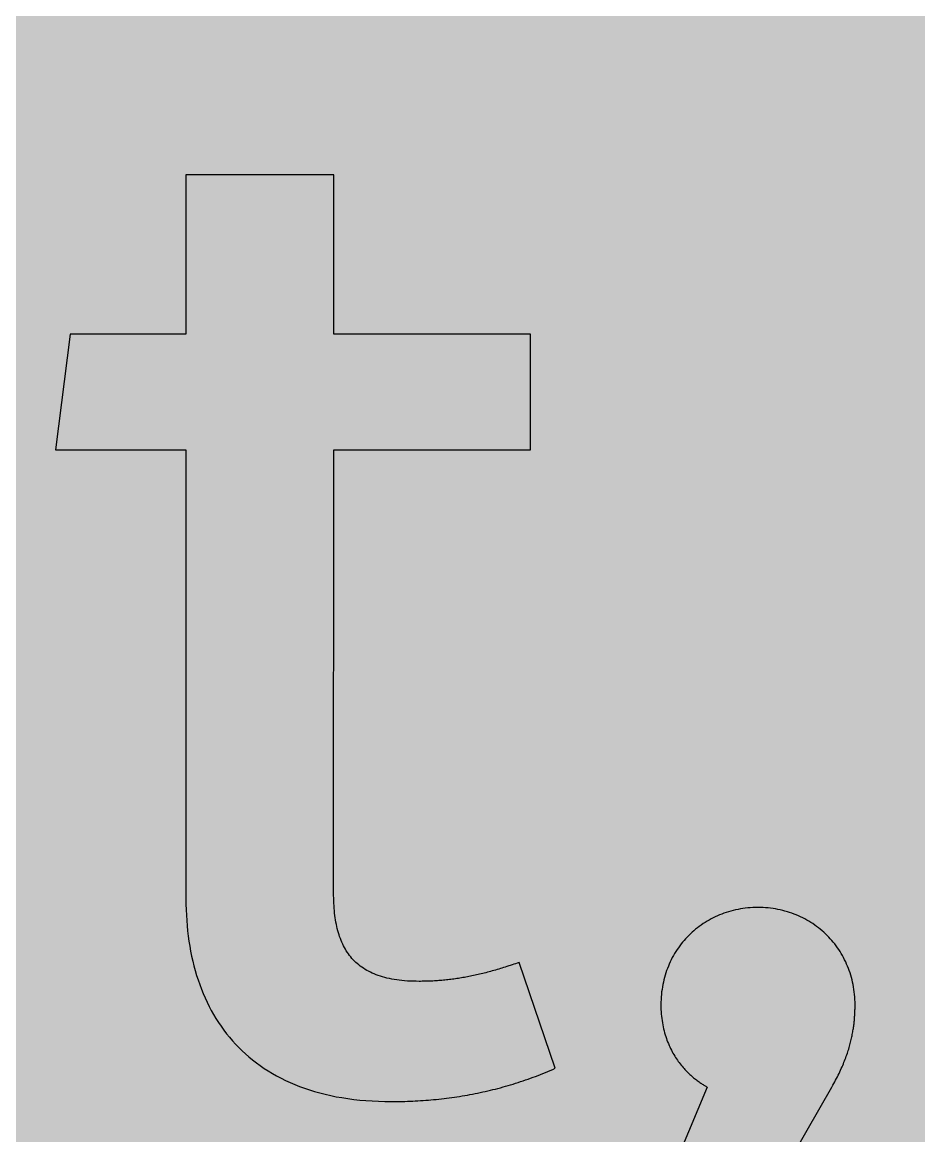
# Model space of a CAD drawing. Header units: millimetres. Extents: x 0 to 212, y 0 to 116.
# Drawn here: x 52.69 to 83.27, y 41.08 to 79.05 of the extents above; entities that cross this region are included whole.
import ezdxf

# ---------------------------------------------------------------- set-up
doc = ezdxf.new("R2010")
doc.units = ezdxf.units.MM

msp = doc.modelspace()

# ---------------------------------------------------------------- hatches: boundary and pattern name
for color, points in [(254, [(14.1633, 0.0536), (13.9878, 0.0533), (13.8125, 0.0559), (13.6373, 0.061), (13.462, 0.0686), (13.2893, 0.0787), (13.114, 0.0914), (12.9413, 0.1041), (12.7686, 0.1219), (12.5959, 0.1397), (12.4231, 0.16), (12.2504, 0.1829), (12.0777, 0.2057), (11.9075, 0.2337), (11.7373, 0.2616), (11.5672, 0.2921), (11.397, 0.3251), (11.2268, 0.3607), (11.0592, 0.3988), (10.8915, 0.4369), (10.7239, 0.4775), (10.5562, 0.5207), (10.3886, 0.5664), (10.2235, 0.6121), (10.0584, 0.6629), (9.8933, 0.7137), (9.7307, 0.7671), (9.5682, 0.8204), (9.4056, 0.8788), (9.2431, 0.9373), (9.083, 0.9982), (8.923, 1.0617), (8.763, 1.1252), (8.6055, 1.1938), (8.4455, 1.2624), (8.2906, 1.331), (8.1331, 1.4046), (7.9781, 1.4783), (7.8232, 1.5545), (7.6708, 1.6332), (7.5184, 1.7145), (7.366, 1.7958), (7.2161, 1.8796), (7.0663, 1.966), (6.919, 2.0523), (6.7716, 2.1438), (6.6243, 2.2352), (6.4795, 2.3266), (6.3348, 2.4232), (6.19, 2.5197), (6.0477, 2.6187), (5.908, 2.7178), (5.7683, 2.8194), (5.6286, 2.9235), (5.4915, 3.0302), (5.3543, 3.1369), (5.2197, 3.2461), (5.0851, 3.3579), (4.953, 3.4722), (4.8209, 3.5865), (4.6914, 3.7033), (4.5644, 3.8202), (4.4348, 3.9395), (4.3104, 4.0615), (4.1859, 4.1859), (4.0615, 4.3104), (3.9395, 4.4348), (3.8202, 4.5618), (3.7033, 4.6914), (3.5865, 4.8209), (3.4722, 4.953), (3.3579, 5.0851), (3.2487, 5.2197), (3.1369, 5.3543), (3.0302, 5.4915), (2.9235, 5.6286), (2.8194, 5.7683), (2.7178, 5.908), (2.6187, 6.0477), (2.5197, 6.19), (2.4232, 6.3348), (2.3266, 6.477), (2.2352, 6.6243), (2.1438, 6.7691), (2.0523, 6.919), (1.966, 7.0663), (1.8796, 7.2161), (1.7958, 7.366), (1.7145, 7.5184), (1.6332, 7.6708), (1.5545, 7.8232), (1.4783, 7.9781), (1.4046, 8.1331), (1.331, 8.2906), (1.2598, 8.4455), (1.1913, 8.603), (1.1252, 8.763), (1.0592, 8.923), (0.9982, 9.083), (0.9373, 9.2431), (0.8763, 9.4056), (0.8204, 9.5682), (0.7645, 9.7307), (0.7112, 9.8933), (0.6604, 10.0584), (0.6121, 10.2235), (0.5639, 10.3911), (0.5207, 10.5562), (0.4775, 10.7239), (0.4343, 10.8915), (0.3962, 11.0592), (0.3607, 11.2268), (0.3251, 11.397), (0.2921, 11.5672), (0.2616, 11.7373), (0.2311, 11.9075), (0.2057, 12.0802), (0.1803, 12.2504), (0.1575, 12.4231), (0.1372, 12.5959), (0.1194, 12.7686), (0.1041, 12.9413), (0.0889, 13.1166), (0.0787, 13.2893), (0.0686, 13.4645), (0.061, 13.6373), (0.0559, 13.8125), (0.0508, 13.9878), (0.0508, 14.163), (0.0522, 102.3592), (0.0508, 102.5322), (0.0559, 102.7074), (0.061, 102.8827), (0.0686, 103.058), (0.0787, 103.2307), (0.0889, 103.4059), (0.1041, 103.5787), (0.1194, 103.7514), (0.1372, 103.9241), (0.1575, 104.0968), (0.1803, 104.2695), (0.2057, 104.4423), (0.2311, 104.6124), (0.2616, 104.7826), (0.2921, 104.9528), (0.3251, 105.123), (0.3607, 105.2932), (0.3962, 105.4608), (0.4343, 105.6284), (0.4775, 105.7961), (0.5207, 105.9637), (0.5639, 106.1314), (0.6121, 106.2965), (0.6604, 106.4616), (0.7112, 106.6267), (0.7645, 106.7892), (0.8204, 106.9518), (0.8763, 107.1143), (0.9373, 107.2769), (0.9982, 107.4369), (1.0592, 107.5969), (1.1252, 107.757), (1.1913, 107.9144), (1.2598, 108.0745), (1.331, 108.2294), (1.4046, 108.3869), (1.4783, 108.5418), (1.5545, 108.6968), (1.6332, 108.8492), (1.7145, 109.0016), (1.7958, 109.154), (1.8796, 109.3038), (1.966, 109.4537), (2.0523, 109.601), (2.1438, 109.7483), (2.2352, 109.8956), (2.3266, 110.0404), (2.4232, 110.1852), (2.5197, 110.33), (2.6187, 110.4722), (2.7178, 110.6119), (2.8194, 110.7516), (2.9235, 110.8913), (3.0302, 111.0285), (3.1369, 111.1656), (3.2487, 111.3003), (3.3579, 111.4349), (3.4722, 111.567), (3.5865, 111.699), (3.7033, 111.8286), (3.8202, 111.9556), (3.9395, 112.0851), (4.0615, 112.2096), (4.1859, 112.334), (4.3104, 112.4585), (4.4348, 112.5804), (4.5644, 112.6998), (4.6914, 112.8166), (4.8209, 112.9335), (4.953, 113.0478), (5.0851, 113.1621), (5.2197, 113.2713), (5.3543, 113.3831), (5.4915, 113.4897), (5.6286, 113.5964), (5.7683, 113.7006), (5.908, 113.8022), (6.0477, 113.9012), (6.19, 114.0003), (6.3348, 114.0968), (6.4795, 114.1933), (6.6243, 114.2848), (6.7716, 114.3762), (6.919, 114.4676), (7.0663, 114.554), (7.2161, 114.6404), (7.366, 114.7242), (7.5184, 114.8055), (7.6708, 114.8867), (7.8232, 114.9655), (7.9781, 115.0417), (8.1331, 115.1153), (8.2906, 115.189), (8.4455, 115.2601), (8.6055, 115.3287), (8.763, 115.3947), (8.923, 115.4608), (9.083, 115.5217), (9.2431, 115.5827), (9.4056, 115.6437), (9.5682, 115.6995), (9.7307, 115.7554), (9.8933, 115.8088), (10.0584, 115.8596), (10.2235, 115.9078), (10.3886, 115.9561), (10.5562, 115.9993), (10.7239, 116.0424), (10.8915, 116.0856), (11.0592, 116.1237), (11.2268, 116.1593), (11.397, 116.1948), (11.5672, 116.2279), (11.7373, 116.2583), (11.9075, 116.2888), (12.0777, 116.3142), (12.2504, 116.3396), (12.4231, 116.3625), (12.5959, 116.3828), (12.7686, 116.4006), (12.9413, 116.4158), (13.114, 116.4311), (13.2893, 116.4412), (13.462, 116.4514), (13.6373, 116.459), (13.8125, 116.4641), (13.9878, 116.4692), (14.163, 116.4692), (197.6078, 116.4703), (197.7822, 116.4692), (197.9574, 116.4641), (198.1327, 116.459), (198.3054, 116.4514), (198.4807, 116.4412), (198.6534, 116.4311), (198.8287, 116.4158), (199.0014, 116.4006), (199.1741, 116.3828), (199.3468, 116.3625), (199.5195, 116.3396), (199.6897, 116.3142), (199.8624, 116.2888), (200.0326, 116.2583), (200.2028, 116.2279), (200.373, 116.1948), (200.5432, 116.1593), (200.7108, 116.1237), (200.8784, 116.0856), (201.0461, 116.0424), (201.2137, 115.9993), (201.3788, 115.9561), (201.5465, 115.9078), (201.7116, 115.8596), (201.8767, 115.8088), (202.0392, 115.7554), (202.2018, 115.6995), (202.3643, 115.6437), (202.5269, 115.5827), (202.6869, 115.5217), (202.8469, 115.4608), (203.007, 115.3947), (203.167, 115.3287), (203.3245, 115.2601), (203.4794, 115.189), (203.6369, 115.1153), (203.7918, 115.0417), (203.9468, 114.9655), (204.0992, 114.8867), (204.2516, 114.8055), (204.404, 114.7242), (204.5538, 114.6404), (204.7037, 114.554), (204.8535, 114.4676), (205.0009, 114.3762), (205.1456, 114.2848), (205.293, 114.1933), (205.4352, 114.0968), (205.58, 114.0003), (205.7222, 113.9012), (205.8619, 113.8022), (206.0016, 113.7006), (206.1413, 113.5964), (206.2785, 113.4897), (206.4156, 113.3831), (206.5503, 113.2713), (206.6849, 113.1621), (206.817, 113.0478), (206.949, 112.9335), (207.0786, 112.8166), (207.2081, 112.6998), (207.3351, 112.5804), (207.4596, 112.4585), (207.584, 112.334), (207.7085, 112.2096), (207.8304, 112.0851), (207.9498, 111.9556), (208.0666, 111.8286), (208.1835, 111.699), (208.2978, 111.567), (208.4121, 111.4349), (208.5238, 111.3003), (208.6331, 111.1656), (208.7397, 111.0285), (208.8464, 110.8913), (208.9506, 110.7516), (209.0522, 110.6119), (209.1512, 110.4722), (209.2503, 110.33), (209.3468, 110.1852), (209.4433, 110.0404), (209.5348, 109.8956), (209.6262, 109.7483), (209.7176, 109.601), (209.804, 109.4537), (209.8904, 109.3038), (209.9742, 109.154), (210.0555, 109.0016), (210.1367, 108.8492), (210.2155, 108.6968), (210.2917, 108.5418), (210.3653, 108.3869), (210.439, 108.2294), (210.5076, 108.0745), (210.5762, 107.9144), (210.6447, 107.757), (210.7082, 107.5969), (210.7717, 107.4369), (210.8327, 107.2769), (210.8911, 107.1143), (210.9495, 106.9518), (211.0029, 106.7892), (211.0562, 106.6267), (211.107, 106.4616), (211.1578, 106.2965), (211.2035, 106.1314), (211.2493, 105.9637), (211.2924, 105.7961), (211.3331, 105.6284), (211.3712, 105.4608), (211.4093, 105.2932), (211.4448, 105.123), (211.4779, 104.9528), (211.5083, 104.7826), (211.5363, 104.6124), (211.5642, 104.4423), (211.5871, 104.2695), (211.6099, 104.0968), (211.6303, 103.9241), (211.648, 103.7514), (211.6658, 103.5787), (211.6785, 103.4059), (211.6912, 103.2307), (211.7014, 103.058), (211.709, 102.8827), (211.7141, 102.7074), (211.7166, 102.5322), (211.7166, 102.3569), (211.7189, 14.1647), (211.7166, 13.9878), (211.7141, 13.8125), (211.709, 13.6373), (211.7014, 13.4645), (211.6912, 13.2893), (211.6785, 13.1166), (211.6658, 12.9413), (211.648, 12.7686), (211.6303, 12.5959), (211.6099, 12.4231), (211.5871, 12.2504), (211.5642, 12.0802), (211.5363, 11.9075), (211.5083, 11.7373), (211.4779, 11.5672), (211.4448, 11.397), (211.4093, 11.2268), (211.3712, 11.0592), (211.3331, 10.8915), (211.2924, 10.7239), (211.2493, 10.5562), (211.2035, 10.3911), (211.1578, 10.2235), (211.107, 10.0584), (211.0562, 9.8933), (211.0029, 9.7307), (210.9495, 9.5682), (210.8911, 9.4056), (210.8327, 9.2431), (210.7717, 9.083), (210.7082, 8.923), (210.6447, 8.763), (210.5762, 8.603), (210.5076, 8.4455), (210.439, 8.2906), (210.3653, 8.1331), (210.2917, 7.9781), (210.2155, 7.8232), (210.1367, 7.6708), (210.0555, 7.5184), (209.9742, 7.366), (209.8904, 7.2161), (209.804, 7.0663), (209.7176, 6.919), (209.6262, 6.7691), (209.5348, 6.6243), (209.4433, 6.477), (209.3468, 6.3348), (209.2503, 6.19), (209.1512, 6.0477), (209.0522, 5.908), (208.9506, 5.7683), (208.8464, 5.6286), (208.7397, 5.4915), (208.6331, 5.3543), (208.5238, 5.2197), (208.4121, 5.0851), (208.2978, 4.953), (208.1835, 4.8209), (208.0666, 4.6914), (207.9498, 4.5618), (207.8304, 4.4348), (207.7085, 4.3104), (207.584, 4.1859), (207.4596, 4.0615), (207.3351, 3.9395), (207.2081, 3.8202), (207.0786, 3.7033), (206.949, 3.5865), (206.817, 3.4722), (206.6849, 3.3579), (206.5503, 3.2461), (206.4156, 3.1369), (206.2785, 3.0302), (206.1413, 2.9235), (206.0016, 2.8194), (205.8619, 2.7178), (205.7222, 2.6187), (205.58, 2.5197), (205.4352, 2.4232), (205.293, 2.3266), (205.1456, 2.2352), (205.0009, 2.1438), (204.8535, 2.0523), (204.7037, 1.966), (204.5538, 1.8796), (204.404, 1.7958), (204.2516, 1.7145), (204.0992, 1.6332), (203.9468, 1.5545), (203.7918, 1.4783), (203.6369, 1.4046), (203.4794, 1.331), (203.3245, 1.2624), (203.167, 1.1938), (203.007, 1.1252), (202.8469, 1.0617), (202.6869, 0.9982), (202.5269, 0.9373), (202.3643, 0.8788), (202.2018, 0.8204), (202.0392, 0.7671), (201.8767, 0.7137), (201.7116, 0.6629), (201.5465, 0.6121), (201.3788, 0.5664), (201.2137, 0.5207), (201.0461, 0.4775), (200.8784, 0.4369), (200.7108, 0.3988), (200.5432, 0.3607), (200.373, 0.3251), (200.2028, 0.2921), (200.0326, 0.2616), (199.8624, 0.2337), (199.6897, 0.2057), (199.5195, 0.1829), (199.3468, 0.16), (199.1741, 0.1397), (199.0014, 0.1219), (198.8287, 0.1041), (198.6534, 0.0914), (198.4807, 0.0787), (198.3054, 0.0686), (198.1327, 0.061), (197.9574, 0.0559), (197.7822, 0.0533), (197.6069, 0.0533)]), (59, [(58.2757, 49.1599), (58.2752, 48.9712), (58.2803, 48.7858), (58.2879, 48.6029), (58.3006, 48.4226), (58.3133, 48.2422), (58.3311, 48.0644), (58.354, 47.8866), (58.3768, 47.7139), (58.4048, 47.5412), (58.4352, 47.371), (58.4683, 47.2008), (58.5064, 47.0357), (58.547, 46.8706), (58.5927, 46.7081), (58.6384, 46.548), (58.6892, 46.3906), (58.7426, 46.2356), (58.801, 46.0807), (58.862, 45.9308), (58.9255, 45.781), (58.994, 45.6362), (59.0652, 45.4914), (59.1388, 45.3517), (59.2176, 45.212), (59.2988, 45.0774), (59.3827, 44.9428), (59.4716, 44.8132), (59.563, 44.6837), (59.6595, 44.5592), (59.7586, 44.4373), (59.8602, 44.3179), (59.9643, 44.2011), (60.0761, 44.0868), (60.1878, 43.9776), (60.3047, 43.8683), (60.4241, 43.7642), (60.5485, 43.6626), (60.6755, 43.5635), (60.8076, 43.4696), (60.9422, 43.3756), (61.0794, 43.2867), (61.2216, 43.2029), (61.3664, 43.1216), (61.5163, 43.0428), (61.6687, 42.9666), (61.8261, 42.8955), (61.9862, 42.8269), (62.1487, 42.7609), (62.3164, 42.6999), (62.4891, 42.6415), (62.6643, 42.5882), (62.8421, 42.5399), (63.025, 42.4917), (63.213, 42.451), (63.4009, 42.4104), (63.5965, 42.3774), (63.7946, 42.3469), (63.9953, 42.3189), (64.201, 42.2961), (64.4119, 42.2783), (64.6252, 42.2631), (64.8411, 42.2529), (65.0621, 42.2453), (65.2882, 42.2427), (65.3771, 42.2427), (65.4685, 42.2453), (65.5574, 42.2453), (65.6488, 42.2478), (65.7377, 42.2504), (65.8266, 42.2529), (65.9181, 42.2554), (66.007, 42.2605), (66.0959, 42.2631), (66.1873, 42.2681), (66.2762, 42.2758), (66.3651, 42.2808), (66.454, 42.2859), (66.5429, 42.2935), (66.6318, 42.3012), (66.7207, 42.3088), (66.8122, 42.3189), (66.8985, 42.3291), (66.9874, 42.3367), (67.0763, 42.3469), (67.1652, 42.3596), (67.2541, 42.3697), (67.343, 42.3824), (67.4319, 42.3951), (67.5183, 42.4078), (67.6072, 42.4205), (67.6961, 42.4358), (67.7824, 42.451), (67.8713, 42.4663), (67.9577, 42.4815), (68.0466, 42.4993), (68.133, 42.5145), (68.2219, 42.5323), (68.3082, 42.5501), (68.3946, 42.5704), (68.4809, 42.5907), (68.5698, 42.6085), (68.6562, 42.6314), (68.7426, 42.6517), (68.8289, 42.672), (68.9153, 42.6949), (69.0016, 42.7177), (69.088, 42.7431), (69.1744, 42.766), (69.2607, 42.7914), (69.3445, 42.8168), (69.4309, 42.8422), (69.5173, 42.8701), (69.6036, 42.8955), (69.6874, 42.9235), (69.7738, 42.9539), (69.8576, 42.9819), (69.944, 43.0124), (70.0278, 43.0428), (70.1116, 43.0733), (70.198, 43.1038), (70.2818, 43.1368), (70.3656, 43.1698), (70.4494, 43.2029), (70.5333, 43.2384), (70.6171, 43.2714), (70.7009, 43.307), (70.7847, 43.3426), (70.8685, 43.3807), (69.6352, 46.9868), (69.5731, 46.9646), (69.5147, 46.9443), (69.4563, 46.924), (69.3953, 46.9062), (69.3369, 46.8859), (69.281, 46.8681), (69.2226, 46.8478), (69.1642, 46.83), (69.1083, 46.8122), (69.0524, 46.7944), (68.9966, 46.7766), (68.9407, 46.7614), (68.8848, 46.7436), (68.8289, 46.7284), (68.773, 46.7131), (68.7197, 46.6979), (68.6638, 46.6827), (68.6105, 46.6674), (68.5571, 46.6522), (68.5038, 46.6395), (68.4505, 46.6268), (68.3971, 46.6115), (68.3438, 46.5988), (68.2904, 46.5861), (68.2371, 46.5734), (68.1863, 46.5633), (68.133, 46.5506), (68.0822, 46.5404), (68.0288, 46.5277), (67.978, 46.5176), (67.9247, 46.5074), (67.8739, 46.4972), (67.8231, 46.4871), (67.7723, 46.4795), (67.7189, 46.4693), (67.6681, 46.4617), (67.6173, 46.4515), (67.5665, 46.4439), (67.5157, 46.4363), (67.4649, 46.4287), (67.4141, 46.421), (67.3633, 46.416), (67.3125, 46.4083), (67.2617, 46.4033), (67.2109, 46.3956), (67.1576, 46.3906), (67.1068, 46.3855), (67.056, 46.3804), (67.0052, 46.3753), (66.9544, 46.3728), (66.9036, 46.3677), (66.8528, 46.3652), (66.7995, 46.3601), (66.7487, 46.3575), (66.6979, 46.355), (66.6445, 46.3525), (66.5937, 46.3499), (66.5404, 46.3474), (66.4896, 46.3474), (66.4362, 46.3448), (66.3854, 46.3448), (66.3321, 46.3448), (66.2788, 46.3423), (66.2254, 46.3423), (66.1238, 46.3448), (66.0222, 46.3474), (65.9232, 46.3499), (65.8266, 46.355), (65.7327, 46.3626), (65.6412, 46.3728), (65.5498, 46.3829), (65.4634, 46.3931), (65.3771, 46.4058), (65.2932, 46.421), (65.212, 46.4388), (65.1307, 46.4566), (65.0545, 46.4744), (64.9783, 46.4972), (64.9046, 46.5201), (64.8335, 46.543), (64.7624, 46.5684), (64.6938, 46.5963), (64.6303, 46.6242), (64.5643, 46.6547), (64.5033, 46.6852), (64.4423, 46.7182), (64.3839, 46.7512), (64.328, 46.7893), (64.2722, 46.8249), (64.2188, 46.8655), (64.168, 46.9036), (64.1172, 46.9468), (64.069, 46.99), (64.0232, 47.0332), (63.9775, 47.0789), (63.9343, 47.1272), (63.8937, 47.1754), (63.8531, 47.2262), (63.815, 47.277), (63.7794, 47.3304), (63.7438, 47.3837), (63.7108, 47.4396), (63.6778, 47.498), (63.6473, 47.5564), (63.6194, 47.6148), (63.5914, 47.6758), (63.5635, 47.7393), (63.5406, 47.8028), (63.5152, 47.8688), (63.4949, 47.9349), (63.4746, 48.0035), (63.4543, 48.072), (63.4365, 48.1432), (63.4187, 48.2143), (63.4035, 48.2879), (63.3908, 48.3616), (63.3781, 48.4378), (63.3654, 48.514), (63.3552, 48.5927), (63.3451, 48.674), (63.3374, 48.7528), (63.3298, 48.8366), (63.3247, 48.9204), (63.3197, 49.0042), (63.3171, 49.0906), (63.3146, 49.1769), (63.312, 49.2658), (63.312, 49.3547), (63.3127, 64.4698), (70.0306, 64.4698), (70.0306, 68.4205), (63.3127, 68.4205), (63.3127, 73.8544), (58.2757, 73.8544), (58.2757, 68.4205), (54.3235, 68.4205), (53.8304, 64.4698), (58.2757, 64.4698)]), (59, [(74.4746, 45.5535), (74.4753, 45.4685), (74.4753, 45.3873), (74.4804, 45.3085), (74.4855, 45.2298), (74.4931, 45.1536), (74.5007, 45.0774), (74.5109, 45.0037), (74.5236, 44.9301), (74.5363, 44.8589), (74.549, 44.7904), (74.5642, 44.7218), (74.582, 44.6532), (74.5998, 44.5872), (74.6176, 44.5237), (74.6379, 44.4602), (74.6582, 44.3967), (74.6785, 44.3357), (74.7014, 44.2773), (74.7268, 44.2189), (74.7497, 44.1604), (74.7751, 44.1046), (74.803, 44.0512), (74.8284, 43.9979), (74.8563, 43.9445), (74.8843, 43.8937), (74.9148, 43.8455), (74.9427, 43.7972), (74.9732, 43.749), (75.0037, 43.7032), (75.0341, 43.6575), (75.0646, 43.6143), (75.0976, 43.5712), (75.1281, 43.5305), (75.1611, 43.4899), (75.1942, 43.4492), (75.2272, 43.4111), (75.2602, 43.373), (75.2932, 43.3375), (75.3262, 43.3019), (75.3593, 43.2689), (75.3923, 43.2359), (75.4253, 43.2029), (75.4583, 43.1724), (75.4913, 43.1419), (75.5244, 43.114), (75.5548, 43.086), (75.5879, 43.0581), (75.6209, 43.0327), (75.6514, 43.0073), (75.6818, 42.9819), (75.7123, 42.959), (75.7428, 42.9362), (75.7733, 42.9158), (75.8012, 42.8955), (75.8317, 42.8752), (75.8596, 42.8574), (75.885, 42.8396), (75.913, 42.8219), (75.9384, 42.8066), (75.9638, 42.7914), (75.9866, 42.7761), (76.0095, 42.7634), (76.0324, 42.7507), (76.0552, 42.738), (73.2398, 36.0218), (76.4508, 36.0218), (80.3025, 42.7397), (80.3351, 42.799), (80.3681, 42.8574), (80.4012, 42.9158), (80.4316, 42.9743), (80.4621, 43.0327), (80.4926, 43.0911), (80.5205, 43.147), (80.5485, 43.2029), (80.5739, 43.2587), (80.5993, 43.3146), (80.6247, 43.3705), (80.6501, 43.4238), (80.6729, 43.4772), (80.6958, 43.5305), (80.7161, 43.5839), (80.7364, 43.6372), (80.7568, 43.688), (80.7771, 43.7388), (80.7949, 43.7896), (80.8126, 43.8404), (80.8304, 43.8912), (80.8457, 43.9395), (80.8609, 43.9877), (80.8761, 44.036), (80.8914, 44.0842), (80.9041, 44.1325), (80.9193, 44.1782), (80.9295, 44.2239), (80.9422, 44.2697), (80.9549, 44.3154), (80.965, 44.3611), (80.9752, 44.4043), (80.9854, 44.4475), (80.993, 44.4906), (81.0006, 44.5338), (81.0108, 44.577), (81.0184, 44.6176), (81.0235, 44.6583), (81.0311, 44.6989), (81.0362, 44.7396), (81.0438, 44.7802), (81.0489, 44.8183), (81.0539, 44.8564), (81.059, 44.8945), (81.0616, 44.9326), (81.0666, 44.9707), (81.0692, 45.0063), (81.0717, 45.0444), (81.0768, 45.0799), (81.0793, 45.1129), (81.0793, 45.1485), (81.0819, 45.1815), (81.0844, 45.2171), (81.087, 45.2501), (81.087, 45.2806), (81.0895, 45.3136), (81.0895, 45.3466), (81.0895, 45.3771), (81.092, 45.4076), (81.092, 45.4381), (81.092, 45.466), (81.092, 45.4965), (81.092, 45.5244), (81.092, 45.5524), (81.092, 45.6387), (81.087, 45.7276), (81.0819, 45.814), (81.0768, 45.8978), (81.0666, 45.9842), (81.0539, 46.068), (81.0412, 46.1518), (81.026, 46.2331), (81.0108, 46.3144), (80.9904, 46.3956), (80.9701, 46.4744), (80.9473, 46.5557), (80.9219, 46.6319), (80.8965, 46.7106), (80.8685, 46.7868), (80.838, 46.8605), (80.8076, 46.9341), (80.7745, 47.0078), (80.739, 47.0814), (80.7034, 47.1526), (80.6653, 47.2211), (80.6247, 47.2897), (80.584, 47.3583), (80.5409, 47.4243), (80.4951, 47.4904), (80.4494, 47.5539), (80.4012, 47.6174), (80.3529, 47.6783), (80.3021, 47.7393), (80.2488, 47.7977), (80.1954, 47.8536), (80.1421, 47.912), (80.0837, 47.9654), (80.0278, 48.0187), (79.9694, 48.072), (79.9084, 48.1228), (79.8474, 48.1711), (79.7839, 48.2194), (79.7204, 48.2651), (79.6544, 48.3108), (79.5884, 48.354), (79.5198, 48.3946), (79.4512, 48.4353), (79.3826, 48.4734), (79.3115, 48.5089), (79.2378, 48.5445), (79.1642, 48.5775), (79.0905, 48.608), (79.0169, 48.6385), (78.9407, 48.6664), (78.8619, 48.6943), (78.7857, 48.7172), (78.7044, 48.7401), (78.6257, 48.7604), (78.5444, 48.7807), (78.4631, 48.7959), (78.3819, 48.8112), (78.298, 48.8264), (78.2142, 48.8366), (78.1279, 48.8467), (78.044, 48.8518), (77.9577, 48.8569), (77.8688, 48.862), (77.7824, 48.862), (77.6935, 48.862), (77.6072, 48.8569), (77.5208, 48.8518), (77.4344, 48.8467), (77.3506, 48.8366), (77.2668, 48.8264), (77.183, 48.8112), (77.1017, 48.7959), (77.0204, 48.7807), (76.9391, 48.7604), (76.8579, 48.7401), (76.7791, 48.7172), (76.7029, 48.6943), (76.6242, 48.6664), (76.548, 48.6385), (76.4743, 48.608), (76.3981, 48.5775), (76.327, 48.5445), (76.2533, 48.5089), (76.1822, 48.4734), (76.1136, 48.4353), (76.0451, 48.3946), (75.9765, 48.354), (75.9104, 48.3108), (75.8444, 48.2651), (75.7809, 48.2194), (75.7174, 48.1711), (75.6564, 48.1228), (75.5955, 48.072), (75.5371, 48.0187), (75.4812, 47.9654), (75.4228, 47.912), (75.3694, 47.8536), (75.3161, 47.7977), (75.2627, 47.7393), (75.2119, 47.6783), (75.1637, 47.6174), (75.1154, 47.5539), (75.0697, 47.4904), (75.0265, 47.4243), (74.9833, 47.3583), (74.9402, 47.2897), (74.9021, 47.2211), (74.8614, 47.1526), (74.8259, 47.0814), (74.7903, 47.0078), (74.7573, 46.9341), (74.7268, 46.8605), (74.6963, 46.7868), (74.6684, 46.7106), (74.643, 46.6319), (74.6176, 46.5557), (74.5947, 46.4744), (74.5744, 46.3956), (74.5566, 46.3144), (74.5388, 46.2331), (74.5236, 46.1518), (74.5109, 46.068), (74.4982, 45.9842), (74.4906, 45.8978), (74.483, 45.814), (74.4779, 45.7276), (74.4753, 45.6387), (74.4728, 45.5524)])]:
    msp.add_hatch(color=color).paths.add_polyline_path(points)

# ---------------------------------------------------------------- linework, layer by layer
at = {"color": 59}
for points in [[(58.2757, 49.1599), (58.2752, 48.9712), (58.2803, 48.7858), (58.2879, 48.6029), (58.3006, 48.4226), (58.3133, 48.2422), (58.3311, 48.0644), (58.354, 47.8866), (58.3768, 47.7139), (58.4048, 47.5412), (58.4352, 47.371), (58.4683, 47.2008), (58.5064, 47.0357), (58.547, 46.8706), (58.5927, 46.7081), (58.6384, 46.548), (58.6892, 46.3906), (58.7426, 46.2356), (58.801, 46.0807), (58.862, 45.9308), (58.9255, 45.781), (58.994, 45.6362), (59.0652, 45.4914), (59.1388, 45.3517), (59.2176, 45.212), (59.2988, 45.0774), (59.3827, 44.9428), (59.4716, 44.8132), (59.563, 44.6837), (59.6595, 44.5592), (59.7586, 44.4373), (59.8602, 44.3179), (59.9643, 44.2011), (60.0761, 44.0868), (60.1878, 43.9776), (60.3047, 43.8683), (60.4241, 43.7642), (60.5485, 43.6626), (60.6755, 43.5635), (60.8076, 43.4696), (60.9422, 43.3756), (61.0794, 43.2867), (61.2216, 43.2029), (61.3664, 43.1216), (61.5163, 43.0428), (61.6687, 42.9666), (61.8261, 42.8955), (61.9862, 42.8269), (62.1487, 42.7609), (62.3164, 42.6999), (62.4891, 42.6415), (62.6643, 42.5882), (62.8421, 42.5399), (63.025, 42.4917), (63.213, 42.451), (63.4009, 42.4104), (63.5965, 42.3774), (63.7946, 42.3469), (63.9953, 42.3189), (64.201, 42.2961), (64.4119, 42.2783), (64.6252, 42.2631), (64.8411, 42.2529), (65.0621, 42.2453), (65.2882, 42.2427), (65.3771, 42.2427), (65.4685, 42.2453), (65.5574, 42.2453), (65.6488, 42.2478), (65.7377, 42.2504), (65.8266, 42.2529), (65.9181, 42.2554), (66.007, 42.2605), (66.0959, 42.2631), (66.1873, 42.2681), (66.2762, 42.2758), (66.3651, 42.2808), (66.454, 42.2859), (66.5429, 42.2935), (66.6318, 42.3012), (66.7207, 42.3088), (66.8122, 42.3189), (66.8985, 42.3291), (66.9874, 42.3367), (67.0763, 42.3469), (67.1652, 42.3596), (67.2541, 42.3697), (67.343, 42.3824), (67.4319, 42.3951), (67.5183, 42.4078), (67.6072, 42.4205), (67.6961, 42.4358), (67.7824, 42.451), (67.8713, 42.4663), (67.9577, 42.4815), (68.0466, 42.4993), (68.133, 42.5145), (68.2219, 42.5323), (68.3082, 42.5501), (68.3946, 42.5704), (68.4809, 42.5907), (68.5698, 42.6085), (68.6562, 42.6314), (68.7426, 42.6517), (68.8289, 42.672), (68.9153, 42.6949), (69.0016, 42.7177), (69.088, 42.7431), (69.1744, 42.766), (69.2607, 42.7914), (69.3445, 42.8168), (69.4309, 42.8422), (69.5173, 42.8701), (69.6036, 42.8955), (69.6874, 42.9235), (69.7738, 42.9539), (69.8576, 42.9819), (69.944, 43.0124), (70.0278, 43.0428), (70.1116, 43.0733), (70.198, 43.1038), (70.2818, 43.1368), (70.3656, 43.1698), (70.4494, 43.2029), (70.5333, 43.2384), (70.6171, 43.2714), (70.7009, 43.307), (70.7847, 43.3426), (70.8685, 43.3807), (69.6352, 46.9868), (69.5731, 46.9646), (69.5147, 46.9443), (69.4563, 46.924), (69.3953, 46.9062), (69.3369, 46.8859), (69.281, 46.8681), (69.2226, 46.8478), (69.1642, 46.83), (69.1083, 46.8122), (69.0524, 46.7944), (68.9966, 46.7766), (68.9407, 46.7614), (68.8848, 46.7436), (68.8289, 46.7284), (68.773, 46.7131), (68.7197, 46.6979), (68.6638, 46.6827), (68.6105, 46.6674), (68.5571, 46.6522), (68.5038, 46.6395), (68.4505, 46.6268), (68.3971, 46.6115), (68.3438, 46.5988), (68.2904, 46.5861), (68.2371, 46.5734), (68.1863, 46.5633), (68.133, 46.5506), (68.0822, 46.5404), (68.0288, 46.5277), (67.978, 46.5176), (67.9247, 46.5074), (67.8739, 46.4972), (67.8231, 46.4871), (67.7723, 46.4795), (67.7189, 46.4693), (67.6681, 46.4617), (67.6173, 46.4515), (67.5665, 46.4439), (67.5157, 46.4363), (67.4649, 46.4287), (67.4141, 46.421), (67.3633, 46.416), (67.3125, 46.4083), (67.2617, 46.4033), (67.2109, 46.3956), (67.1576, 46.3906), (67.1068, 46.3855), (67.056, 46.3804), (67.0052, 46.3753), (66.9544, 46.3728), (66.9036, 46.3677), (66.8528, 46.3652), (66.7995, 46.3601), (66.7487, 46.3575), (66.6979, 46.355), (66.6445, 46.3525), (66.5937, 46.3499), (66.5404, 46.3474), (66.4896, 46.3474), (66.4362, 46.3448), (66.3854, 46.3448), (66.3321, 46.3448), (66.2788, 46.3423), (66.2254, 46.3423), (66.1238, 46.3448), (66.0222, 46.3474), (65.9232, 46.3499), (65.8266, 46.355), (65.7327, 46.3626), (65.6412, 46.3728), (65.5498, 46.3829), (65.4634, 46.3931), (65.3771, 46.4058), (65.2932, 46.421), (65.212, 46.4388), (65.1307, 46.4566), (65.0545, 46.4744), (64.9783, 46.4972), (64.9046, 46.5201), (64.8335, 46.543), (64.7624, 46.5684), (64.6938, 46.5963), (64.6303, 46.6242), (64.5643, 46.6547), (64.5033, 46.6852), (64.4423, 46.7182), (64.3839, 46.7512), (64.328, 46.7893), (64.2722, 46.8249), (64.2188, 46.8655), (64.168, 46.9036), (64.1172, 46.9468), (64.069, 46.99), (64.0232, 47.0332), (63.9775, 47.0789), (63.9343, 47.1272), (63.8937, 47.1754), (63.8531, 47.2262), (63.815, 47.277), (63.7794, 47.3304), (63.7438, 47.3837), (63.7108, 47.4396), (63.6778, 47.498), (63.6473, 47.5564), (63.6194, 47.6148), (63.5914, 47.6758), (63.5635, 47.7393), (63.5406, 47.8028), (63.5152, 47.8688), (63.4949, 47.9349), (63.4746, 48.0035), (63.4543, 48.072), (63.4365, 48.1432), (63.4187, 48.2143), (63.4035, 48.2879), (63.3908, 48.3616), (63.3781, 48.4378), (63.3654, 48.514), (63.3552, 48.5927), (63.3451, 48.674), (63.3374, 48.7528), (63.3298, 48.8366), (63.3247, 48.9204), (63.3197, 49.0042), (63.3171, 49.0906), (63.3146, 49.1769), (63.312, 49.2658), (63.312, 49.3547), (63.3127, 64.4698), (70.0306, 64.4698), (70.0306, 68.4205), (63.3127, 68.4205), (63.3127, 73.8544), (58.2757, 73.8544), (58.2757, 68.4205), (54.3235, 68.4205), (53.8304, 64.4698), (58.2757, 64.4698), (58.2757, 49.1599)], [(76.4508, 36.0218), (80.3025, 42.7397), (80.3351, 42.799), (80.3681, 42.8574), (80.4012, 42.9158), (80.4316, 42.9743), (80.4621, 43.0327), (80.4926, 43.0911), (80.5205, 43.147), (80.5485, 43.2029), (80.5739, 43.2587), (80.5993, 43.3146), (80.6247, 43.3705), (80.6501, 43.4238), (80.6729, 43.4772), (80.6958, 43.5305), (80.7161, 43.5839), (80.7364, 43.6372), (80.7568, 43.688), (80.7771, 43.7388), (80.7949, 43.7896), (80.8126, 43.8404), (80.8304, 43.8912), (80.8457, 43.9395), (80.8609, 43.9877), (80.8761, 44.036), (80.8914, 44.0842), (80.9041, 44.1325), (80.9193, 44.1782), (80.9295, 44.2239), (80.9422, 44.2697), (80.9549, 44.3154), (80.965, 44.3611), (80.9752, 44.4043), (80.9854, 44.4475), (80.993, 44.4906), (81.0006, 44.5338), (81.0108, 44.577), (81.0184, 44.6176), (81.0235, 44.6583), (81.0311, 44.6989), (81.0362, 44.7396), (81.0438, 44.7802), (81.0489, 44.8183), (81.0539, 44.8564), (81.059, 44.8945), (81.0616, 44.9326), (81.0666, 44.9707), (81.0692, 45.0063), (81.0717, 45.0444), (81.0768, 45.0799), (81.0793, 45.1129), (81.0793, 45.1485), (81.0819, 45.1815), (81.0844, 45.2171), (81.087, 45.2501), (81.087, 45.2806), (81.0895, 45.3136), (81.0895, 45.3466), (81.0895, 45.3771), (81.092, 45.4076), (81.092, 45.4381), (81.092, 45.466), (81.092, 45.4965), (81.092, 45.5244), (81.092, 45.5524), (81.092, 45.6387), (81.087, 45.7276), (81.0819, 45.814), (81.0768, 45.8978), (81.0666, 45.9842), (81.0539, 46.068), (81.0412, 46.1518), (81.026, 46.2331), (81.0108, 46.3144), (80.9904, 46.3956), (80.9701, 46.4744), (80.9473, 46.5557), (80.9219, 46.6319), (80.8965, 46.7106), (80.8685, 46.7868), (80.838, 46.8605), (80.8076, 46.9341), (80.7745, 47.0078), (80.739, 47.0814), (80.7034, 47.1526), (80.6653, 47.2211), (80.6247, 47.2897), (80.584, 47.3583), (80.5409, 47.4243), (80.4951, 47.4904), (80.4494, 47.5539), (80.4012, 47.6174), (80.3529, 47.6783), (80.3021, 47.7393), (80.2488, 47.7977), (80.1954, 47.8536), (80.1421, 47.912), (80.0837, 47.9654), (80.0278, 48.0187), (79.9694, 48.072), (79.9084, 48.1228), (79.8474, 48.1711), (79.7839, 48.2194), (79.7204, 48.2651), (79.6544, 48.3108), (79.5884, 48.354), (79.5198, 48.3946), (79.4512, 48.4353), (79.3826, 48.4734), (79.3115, 48.5089), (79.2378, 48.5445), (79.1642, 48.5775), (79.0905, 48.608), (79.0169, 48.6385), (78.9407, 48.6664), (78.8619, 48.6943), (78.7857, 48.7172), (78.7044, 48.7401), (78.6257, 48.7604), (78.5444, 48.7807), (78.4631, 48.7959), (78.3819, 48.8112), (78.298, 48.8264), (78.2142, 48.8366), (78.1279, 48.8467), (78.044, 48.8518), (77.9577, 48.8569), (77.8688, 48.862), (77.7824, 48.862), (77.6935, 48.862), (77.6072, 48.8569), (77.5208, 48.8518), (77.4344, 48.8467), (77.3506, 48.8366), (77.2668, 48.8264), (77.183, 48.8112), (77.1017, 48.7959), (77.0204, 48.7807), (76.9391, 48.7604), (76.8579, 48.7401), (76.7791, 48.7172), (76.7029, 48.6943), (76.6242, 48.6664), (76.548, 48.6385), (76.4743, 48.608), (76.3981, 48.5775), (76.327, 48.5445), (76.2533, 48.5089), (76.1822, 48.4734), (76.1136, 48.4353), (76.0451, 48.3946), (75.9765, 48.354), (75.9104, 48.3108), (75.8444, 48.2651), (75.7809, 48.2194), (75.7174, 48.1711), (75.6564, 48.1228), (75.5955, 48.072), (75.5371, 48.0187), (75.4812, 47.9654), (75.4228, 47.912), (75.3694, 47.8536), (75.3161, 47.7977), (75.2627, 47.7393), (75.2119, 47.6783), (75.1637, 47.6174), (75.1154, 47.5539), (75.0697, 47.4904), (75.0265, 47.4243), (74.9833, 47.3583), (74.9402, 47.2897), (74.9021, 47.2211), (74.8614, 47.1526), (74.8259, 47.0814), (74.7903, 47.0078), (74.7573, 46.9341), (74.7268, 46.8605), (74.6963, 46.7868), (74.6684, 46.7106), (74.643, 46.6319), (74.6176, 46.5557), (74.5947, 46.4744), (74.5744, 46.3956), (74.5566, 46.3144), (74.5388, 46.2331), (74.5236, 46.1518), (74.5109, 46.068), (74.4982, 45.9842), (74.4906, 45.8978), (74.483, 45.814), (74.4779, 45.7276), (74.4753, 45.6387), (74.4728, 45.5524), (74.4746, 45.5535)], [(74.4746, 45.5535), (74.4753, 45.4685), (74.4753, 45.3873), (74.4804, 45.3085), (74.4855, 45.2298), (74.4931, 45.1536), (74.5007, 45.0774), (74.5109, 45.0037), (74.5236, 44.9301), (74.5363, 44.8589), (74.549, 44.7904), (74.5642, 44.7218), (74.582, 44.6532), (74.5998, 44.5872), (74.6176, 44.5237), (74.6379, 44.4602), (74.6582, 44.3967), (74.6785, 44.3357), (74.7014, 44.2773), (74.7268, 44.2189), (74.7497, 44.1604), (74.7751, 44.1046), (74.803, 44.0512), (74.8284, 43.9979), (74.8563, 43.9445), (74.8843, 43.8937), (74.9148, 43.8455), (74.9427, 43.7972), (74.9732, 43.749), (75.0037, 43.7032), (75.0341, 43.6575), (75.0646, 43.6143), (75.0976, 43.5712), (75.1281, 43.5305), (75.1611, 43.4899), (75.1942, 43.4492), (75.2272, 43.4111), (75.2602, 43.373), (75.2932, 43.3375), (75.3262, 43.3019), (75.3593, 43.2689), (75.3923, 43.2359), (75.4253, 43.2029), (75.4583, 43.1724), (75.4913, 43.1419), (75.5244, 43.114), (75.5548, 43.086), (75.5879, 43.0581), (75.6209, 43.0327), (75.6514, 43.0073), (75.6818, 42.9819), (75.7123, 42.959), (75.7428, 42.9362), (75.7733, 42.9158), (75.8012, 42.8955), (75.8317, 42.8752), (75.8596, 42.8574), (75.885, 42.8396), (75.913, 42.8219), (75.9384, 42.8066), (75.9638, 42.7914), (75.9866, 42.7761), (76.0095, 42.7634), (76.0324, 42.7507), (76.0552, 42.738), (73.2398, 36.0218)]]:
    msp.add_lwpolyline(points, dxfattribs=at)

doc.saveas('drawing.dxf')
